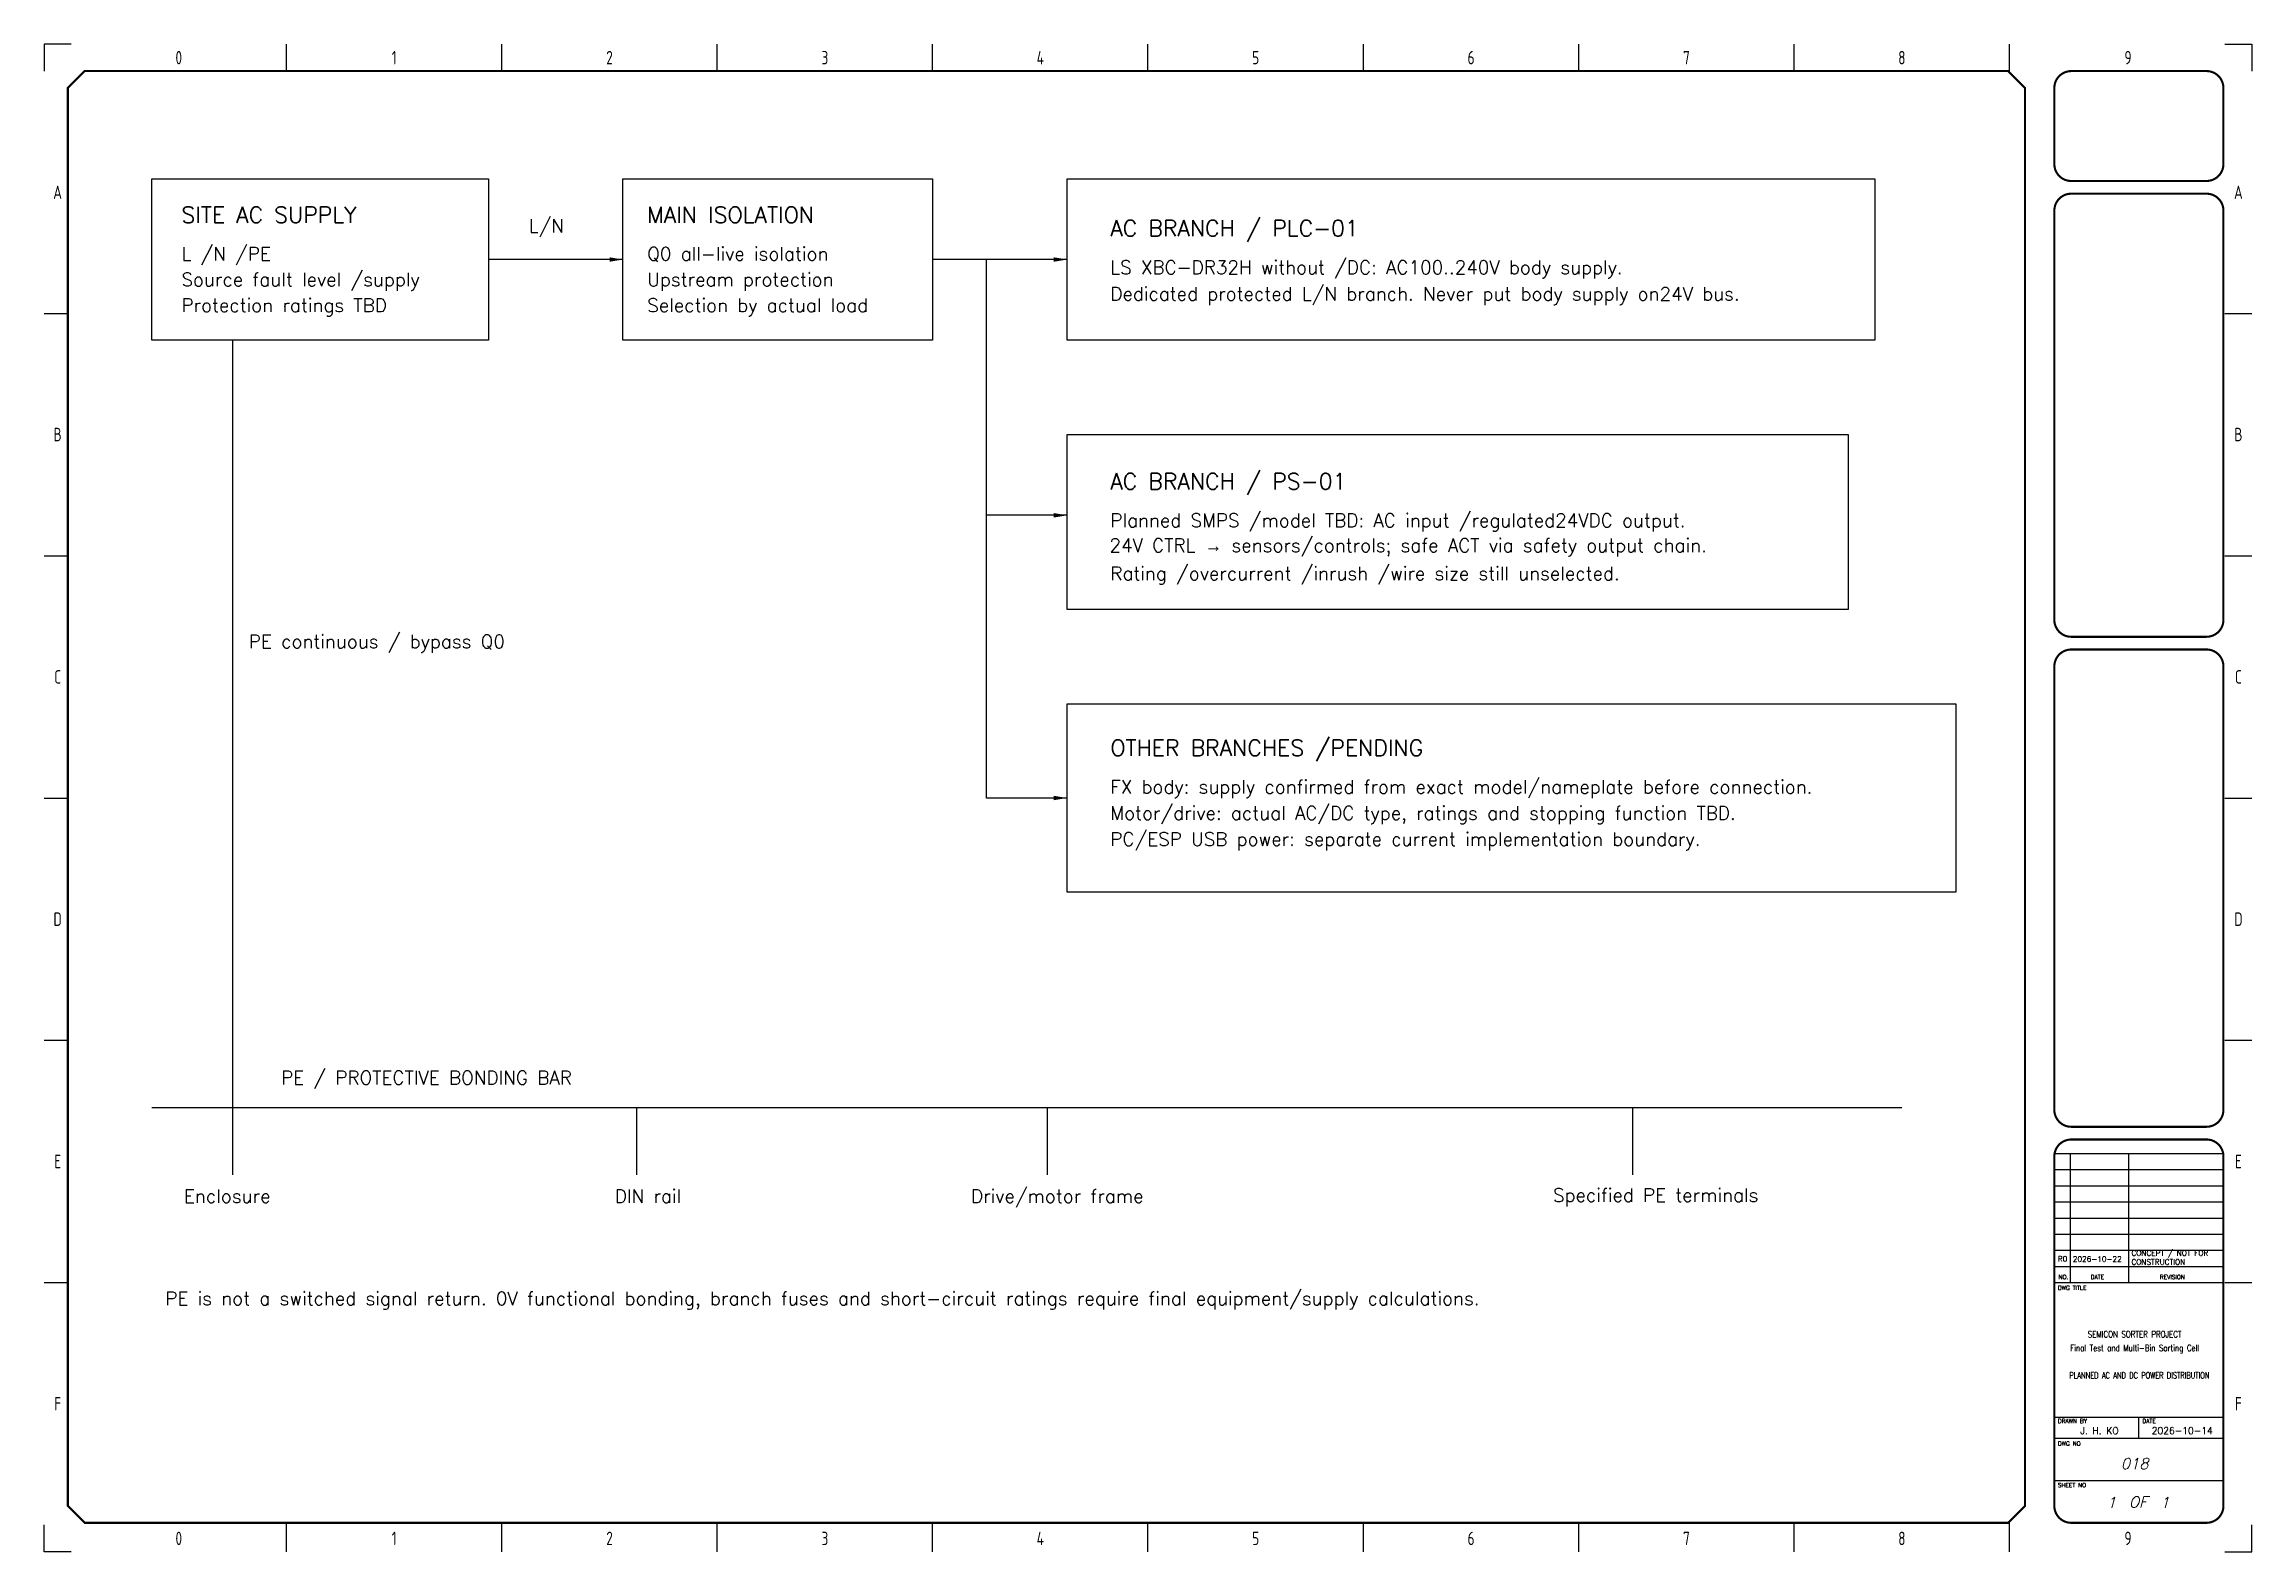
# Model space of a CAD drawing. Extents: x 5 to 415, y 5 to 285.
import ezdxf
from ezdxf.enums import TextEntityAlignment as Align

# ---------------------------------------------------------------- set-up
doc = ezdxf.new("R2010")
doc.units = 0
doc.header["$LTSCALE"] = 10
for name, color, linetype in [('SYMS', 7, 'Continuous'), ('TEXT', 7, 'Continuous'), ('TITLE', 7, 'Continuous'), ('Title blocks', 7, 'Continuous')]:
    doc.layers.add(name, color=color, linetype=linetype)
doc.styles.add('ISO8', font='ISO8.shx', dxfattribs={"width": 0.8})
doc.styles.add('ITALIC', font='ITALIC')
doc.styles.add('ROMANS', font='romans')
doc.dimstyles.get("Standard").update_dxf_attribs({"dimtxt": 0.18, "dimasz": 0.18, "dimexe": 0.18, "dimexo": 0.0625, "dimgap": 0.09, "dimtad": 0, "dimtih": 1, "dimtoh": 1, "dimdec": 4, "dimzin": 0, "dimdsep": 46, "dimtxsty": 'Standard', "dimcen": 0.09, "dimadec": 0, "dimazin": 0, "dimtfac": 1, "dimtdec": 4, "dimtofl": 0, "dimtmove": 0, "dimatfit": 3, "dimfxl": 1, "dimtolj": 1, "dimtzin": 0, "dimarcsym": 0})

# ---------------------------------------------------------------- blocks, each defined once
blk = doc.blocks.new('Title_blocks_A3')
at = {"layer": 'TITLE'}
for p, q in [((372.89, 276.86), (372.89, 259.33)), ((378.33, 79), (409.73, 79)), ((381.28, 79), (381.28, 55)), ((392.12, 79), (392.12, 55)), ((378.33, 76), (409.73, 76)), ((378.32, 73), (409.73, 73)), ((378.32, 70), (409.73, 70)), ((378.32, 67), (409.73, 67)), ((378.32, 64), (409.73, 64)), ((378.32, 61), (409.72, 61)), ((378.32, 58), (409.72, 58)), ((378.32, 55), (409.72, 55)), ((372.89, 13.53), (372.89, 37.81)), ((378.32, 30.02), (409.72, 30.02)), ((394.02, 26.1), (394.02, 30.02)), ((378.32, 26.1), (409.72, 26.1)), ((378.32, 18.24), (409.72, 18.24))]:
    blk.add_line(p, q, dxfattribs=at)
at = {"layer": 'TITLE', "const_width": 0.392}
blk.add_lwpolyline([(372.89, 13.53), (372.89, 276.86), (369.75, 280), (12.53, 280), (9.39, 276.86), (9.39, 13.53), (12.53, 10.39), (369.75, 10.39)], close=True, dxfattribs=at)
for points in [[(381.46, 280, 0.414214), (378.32, 276.86, 0.414214)], [(409.72, 276.86, 0.414214), (406.58, 280, 0.414214)], [(378.32, 262.73, 0.414214), (381.46, 259.59, 0.414214)], [(406.58, 259.59, 0.414214), (409.72, 262.73, 0.414214)], [(381.46, 257.23, 0.414214), (378.32, 254.09, 0.414214)], [(409.72, 254.09, 0.414214), (406.58, 257.23, 0.414214)], [(378.32, 178.08, 0.414214), (381.46, 174.94, 0.414214)], [(406.58, 174.94, 0.414214), (409.72, 178.08, 0.414214)], [(381.46, 172.58, 0.414214), (378.32, 169.44, 0.414214)], [(409.72, 169.44, 0.414214), (406.58, 172.58, 0.414214)], [(378.32, 87.08, 0.414214), (381.46, 83.94, 0.414214)], [(406.58, 83.94, 0.414214), (409.72, 87.08, 0.414214)], [(381.46, 81.58, 0.414214), (378.32, 78.44, 0.414214)], [(409.72, 78.44, 0.414214), (406.58, 81.58, 0.414214)], [(378.32, 13.53, 0.414214), (381.46, 10.39, 0.414214)], [(406.58, 10.39, 0.414214), (409.72, 13.53, 0.414214)]]:
    blk.add_lwpolyline(points, format="xyb", dxfattribs=at)
for points in [[(406.58, 280), (381.46, 280)], [(378.32, 276.86), (378.32, 262.73)], [(409.72, 276.86), (409.72, 262.73)], [(406.58, 259.59), (381.46, 259.59)], [(378.32, 254.09), (378.32, 178.08)], [(406.58, 257.23), (381.46, 257.23)], [(409.72, 254.09), (409.72, 178.08)], [(381.46, 174.94), (406.58, 174.94)], [(381.46, 172.58), (406.58, 172.58)], [(381.46, 83.94), (406.58, 83.94)], [(378.32, 78.44), (378.32, 13.53)], [(381.46, 81.58), (406.58, 81.58)], [(409.72, 78.44), (409.72, 13.53)], [(381.46, 10.39), (406.58, 10.39)]]:
    blk.add_lwpolyline(points, dxfattribs=at)
at = {"layer": 'TITLE', "color": 7, "const_width": 0.392}
for points in [[(378.32, 169.44), (378.32, 87.08)], [(409.72, 169.44), (409.72, 87.08)]]:
    blk.add_lwpolyline(points, dxfattribs=at)
at = {"layer": 'Title blocks', "color": 7}
for p, q in [((50, 280), (50, 285)), ((90, 280), (90, 285)), ((130, 280), (130, 285)), ((170, 280), (170, 285)), ((250, 280), (250, 285)), ((290, 280), (290, 285)), ((330, 280), (330, 285)), ((370, 280), (370, 285)), ((5, 235), (9.39, 235)), ((410, 235), (415, 235)), ((5, 190), (9.39, 190)), ((410, 190), (415, 190)), ((5, 100), (9.39, 100)), ((410, 100), (415, 100)), ((5, 55), (9.39, 55)), ((410, 55), (415, 55)), ((50, 5), (50, 10.39)), ((90, 5), (90, 10.39)), ((130, 5), (130, 10.39)), ((170, 5), (170, 10.39)), ((250, 5), (250, 10.39)), ((290, 5), (290, 10.39)), ((330, 5), (330, 10.39)), ((370, 5), (370, 10.64))]:
    blk.add_line(p, q, dxfattribs=at)
at = {"layer": 'Title blocks', "color": 2}
for p, q in [((210, 280), (210, 285)), ((5, 145), (9.39, 145)), ((410, 145), (415, 145)), ((210, 5), (210, 10.39))]:
    blk.add_line(p, q, dxfattribs=at)
at = {"layer": 'Title blocks'}
for points in [[(10, 285), (5, 285), (5, 280)], [(410, 285), (415, 285), (415, 280)], [(10, 5), (5, 5), (5, 10)], [(410, 5), (415, 5), (415, 10)]]:
    blk.add_lwpolyline(points, dxfattribs=at)
at = {"layer": 'TITLE', "color": 1, "style": 'ROMANS'}
for s, p in [('DWG TITLE', (378.97, 53.64)), ('DRAWN BY', (378.97, 28.91)), ('DATE', (394.67, 28.91)), ('DWG NO', (378.97, 24.72)), ('SHEET NO', (378.97, 17))]:
    blk.add_text(s, height=0.785, dxfattribs=at).set_placement(p)
at = {"layer": 'TITLE', "color": 1}
for s, height, style, p in [('NO.', 0.785, 'ROMANS', (380.02, 56.04)), ('DATE', 0.785, 'ROMANS', (386.32, 56.04)), ('REVISION', 0.785, 'ROMANS', (400.23, 56.04)), ('OF', 2, 'ITALIC', (393.89, 14.25))]:
    blk.add_text(s, height=height, dxfattribs=dict(at, style=style)).set_placement(p, align=Align.MIDDLE)
at = {"layer": 'TITLE', "color": 1, "style": 'ROMANS', "width": 0.8}
for tag, p in [('TITLE#1', (393.23, 44.81)), ('TITLE#2', (393.23, 42.27)), ('TITLE#3', (393.23, 39.73)), ('TITLE#4', (393.23, 37.18))]:
    blk.add_attdef(tag, text='', height=1.2, dxfattribs=at).set_placement(p, align=Align.CENTER)
at = {"layer": 'TITLE', "color": 1}
for tag, p, height, style in [('DRAWNBY', (383.14, 26.88), 1.25, 'ROMANS'), ('DATE', (396.4, 26.88), 1.25, 'ROMANS'), ('SHTS', (397.95, 13.15), 2, 'ITALIC')]:
    blk.add_attdef(tag, p, '', height=height, dxfattribs=dict(at, style=style))
at = {"layer": 'TITLE', "color": 1, "style": 'ITALIC'}
blk.add_attdef('DWG#', text='', height=2, dxfattribs=at).set_placement((393.23, 20.38), align=Align.CENTER)
blk.add_attdef('SH#', text='', height=2, dxfattribs=at).set_placement((389.77, 13.15), align=Align.RIGHT)
at = {"layer": 'TITLE', "color": 7, "flags": 9}
blk.add_attdef('WD_TB', (381.46, 10.39), '', height=1.57, dxfattribs=at)
at = {"layer": 'Title blocks', "style": 'ISO8', "width": 0.8}
for s, p in [('0', (30, 282.5)), ('1', (70, 282.5)), ('2', (110, 282.5)), ('3', (150, 282.5)), ('4', (190, 282.5)), ('5', (230, 282.5)), ('6', (270, 282.5)), ('7', (310, 282.5)), ('8', (350, 282.5)), ('9', (392, 282.5)), ('A', (7.5, 257.5)), ('A', (412.5, 257.5)), ('B', (7.5, 212.5)), ('B', (412.5, 212.5)), ('C', (7.5, 167.5)), ('C', (412.5, 167.5)), ('D', (7.5, 122.5)), ('D', (412.5, 122.5)), ('E', (7.5, 77.5)), ('E', (412.5, 77.5)), ('F', (7.5, 32.5)), ('F', (412.5, 32.5)), ('0', (30, 7.5)), ('1', (70, 7.5)), ('2', (110, 7.5)), ('3', (150, 7.5)), ('4', (190, 7.5)), ('5', (230, 7.5)), ('6', (270, 7.5)), ('7', (310, 7.5)), ('8', (350, 7.5)), ('9', (392, 7.5))]:
    blk.add_text(s, height=2.5, dxfattribs=at).set_placement(p, align=Align.MIDDLE)

msp = doc.modelspace()

# ---------------------------------------------------------------- linework, layer by layer
for p, q in [((40, 230), (40, 75)), ((25, 87.5), (350, 87.5)), ((115, 87.5), (115, 75)), ((191.25, 87.5), (191.25, 75)), ((300, 87.5), (300, 75))]:
    msp.add_line(p, q)
for points in [[(25, 260), (87.5, 260), (87.5, 230), (25, 230)], [(112.5, 260), (170, 260), (170, 230), (112.5, 230)], [(195, 260), (345, 260), (345, 230), (195, 230)], [(195, 212.5), (340, 212.5), (340, 180), (195, 180)], [(195, 162.5), (360, 162.5), (360, 127.5), (195, 127.5)]]:
    msp.add_lwpolyline(points, close=True)

# ---------------------------------------------------------------- block references
at = {"layer": 'SYMS'}
ref = msp.add_blockref('Title_blocks_A3', (0, 0), dxfattribs=at)
ref.add_attrib('TITLE#1', 'SEMICON SORTER PROJECT', dxfattribs={"layer": 'TITLE', "color": 1, "height": 1.2, "style": 'ROMANS', "width": 0.8}).set_placement((393.23, 44.81), align=Align.CENTER)
ref.add_attrib('DATE', '2026-10-14', (396.4, 26.88), dxfattribs={"layer": 'TITLE', "color": 1, "height": 1.25, "style": 'ROMANS'})
ref.add_attrib('DRAWNBY', 'J. H. KO', (383.14, 26.88), dxfattribs={"layer": 'TITLE', "color": 1, "height": 1.25, "style": 'ROMANS'})
ref.add_attrib('SH#', '1', dxfattribs={"layer": 'TITLE', "color": 1, "height": 2, "style": 'ITALIC'}).set_placement((389.77, 13.15), align=Align.RIGHT)
ref.add_attrib('TITLE#2', 'Final Test and Multi-Bin Sorting Cell', dxfattribs={"layer": 'TITLE', "color": 1, "height": 1.2, "style": 'ROMANS', "width": 0.8}).set_placement((393.23, 42.27), align=Align.CENTER)
ref.add_attrib('TITLE#4', 'PLANNED AC AND DC POWER DISTRIBUTION', dxfattribs={"layer": 'TITLE', "color": 1, "height": 1.2, "style": 'ROMANS', "width": 0.75}).set_placement((394.12, 37.18), align=Align.CENTER)
ref.add_attrib('DWG#', '018', dxfattribs={"layer": 'TITLE', "color": 1, "height": 2, "style": 'ITALIC'}).set_placement((393.23, 20.38), align=Align.CENTER)
ref.add_attrib('SHTS', '1', (397.95, 13.15), dxfattribs={"layer": 'TITLE', "color": 1, "height": 2, "style": 'ITALIC'})

# ---------------------------------------------------------------- texts
at = {"attachment_point": 1}
for s, width, insert, char_height in [('{\\Fromans|c129;L/N}', 10, (95, 252.5), 2.5), ('{\\Fromans|c129;R0}', 2.5, (378.97, 59.91), 1)]:
    msp.add_mtext_dynamic_manual_height_columns(s, width=width, gutter_width=12.5, heights=[0], dxfattribs=dict(at, insert=insert, char_height=char_height))
for s, insert, char_height, width in [('{\\Fromans|c0;24V CTRL \\fGulim|b0|i0|c129|p50;→\\Fromans|c129; \\Fromans|c0;sensors/controls; safe ACT via safety output chain.}', (202.84, 193.18), 2.5, 154.3961), ('{\\Fromans|c129;2026-10-22}', (381.75, 59.88), 1, 22.575), ('{\\Fromans|c0;CONCEPT / NOT FOR CONSTRUCTION}', (392.64, 61), 1, 22.575)]:
    msp.add_mtext(s, dxfattribs=dict(at, insert=insert, char_height=char_height, width=width))
at = {"layer": 'TEXT', "style": 'ROMANS'}
for s, height, p in [('SITE AC SUPPLY', 3, (30.5, 251.81)), ('MAIN ISOLATION', 3, (117, 251.81)), ('AC BRANCH / PLC-01', 3, (203, 249.31)), ('L /N /PE', 2.5, (30.5, 244.81)), ('Q0 all-live isolation', 2.5, (117, 244.81)), ('Source fault level /supply', 2.5, (30.5, 240.03)), ('Upstream protection', 2.5, (117, 240.03)), ('LS XBC-DR32H without /DC: AC100..240V body supply.', 2.5, (203, 242.31)), ('Protection ratings TBD', 2.5, (30.5, 235.26)), ('Selection by actual load', 2.5, (117, 235.26)), ('Dedicated protected L/N branch. Never put body supply on24V bus.', 2.5, (203, 237.38)), ('AC BRANCH / PS-01', 3, (203, 202.31)), ('Planned SMPS /model TBD: AC input /regulated24VDC output.', 2.5, (203, 195.31)), ('Rating /overcurrent /inrush /wire size still unselected.', 2.5, (203, 185.46)), ('PE continuous / bypass Q0', 2.5, (43, 172.81)), ('OTHER BRANCHES /PENDING', 3, (203, 152.81)), ('FX body: supply confirmed from exact model/nameplate before connection.', 2.5, (203, 145.81)), ('Motor/drive: actual AC/DC type, ratings and stopping function TBD.', 2.5, (203, 140.96)), ('PC/ESP USB power: separate current implementation boundary.', 2.5, (203, 136.11)), ('PE / PROTECTIVE BONDING BAR', 2.5, (49, 91.81)), ('PE is not a switched signal return. 0V functional bonding, branch fuses and short-circuit ratings require final equipment/supply calculations.', 2.5, (27.5, 50.81))]:
    msp.add_text(s, height=height, dxfattribs=at).set_placement(p)
for s, p in [('Enclosure', (39, 69.81)), ('DIN rail', (117.14, 69.81)), ('Drive/motor frame', (193.15, 69.81)), ('Specified PE terminals', (304.29, 70))]:
    msp.add_text(s, height=2.5, dxfattribs=at).set_placement(p, align=Align.CENTER)

# ---------------------------------------------------------------- leaders
for points, override in [([(112.5, 245), (87.5, 245)], {"dimtxt": 2.5, "dimasz": 2.5, "dimexe": 1.25, "dimexo": 0.625, "dimgap": 0.625, "dimtad": 0, "dimtih": 0, "dimtoh": 0, "dimdec": 2, "dimzin": 8, "dimdsep": 44, "dimcen": 2.5, "dimtdec": 2, "dimtofl": 1, "dimtolj": 0, "dimtzin": 8}), ([(195, 245), (170, 245)], {"dimtxt": 2.5, "dimasz": 2.5, "dimexe": 1.25, "dimexo": 0.625, "dimgap": 0.625, "dimtad": 1, "dimtih": 0, "dimtoh": 0, "dimdec": 2, "dimzin": 8, "dimdsep": 44, "dimcen": 2.5, "dimtdec": 2, "dimtofl": 1, "dimtolj": 0, "dimtzin": 8}), ([(195, 197.5), (180, 197.5), (180, 245)], {"dimtxt": 2.5, "dimasz": 2.5, "dimexe": 1.25, "dimexo": 0.625, "dimgap": 0.625, "dimtad": 1, "dimtih": 0, "dimtoh": 0, "dimdec": 2, "dimzin": 8, "dimdsep": 44, "dimcen": 2.5, "dimtdec": 2, "dimtofl": 1, "dimtolj": 0, "dimtzin": 8}), ([(195, 145), (180, 145), (180, 197.5)], {"dimtxt": 2.5, "dimasz": 2.5, "dimexe": 1.25, "dimexo": 0.625, "dimgap": 0.625, "dimtad": 1, "dimtih": 0, "dimtoh": 0, "dimdec": 2, "dimzin": 8, "dimdsep": 44, "dimcen": 2.5, "dimtdec": 2, "dimtofl": 1, "dimtolj": 0, "dimtzin": 8})]:
    msp.add_leader(points, dimstyle='Standard', override=override)

doc.saveas('drawing.dxf')
